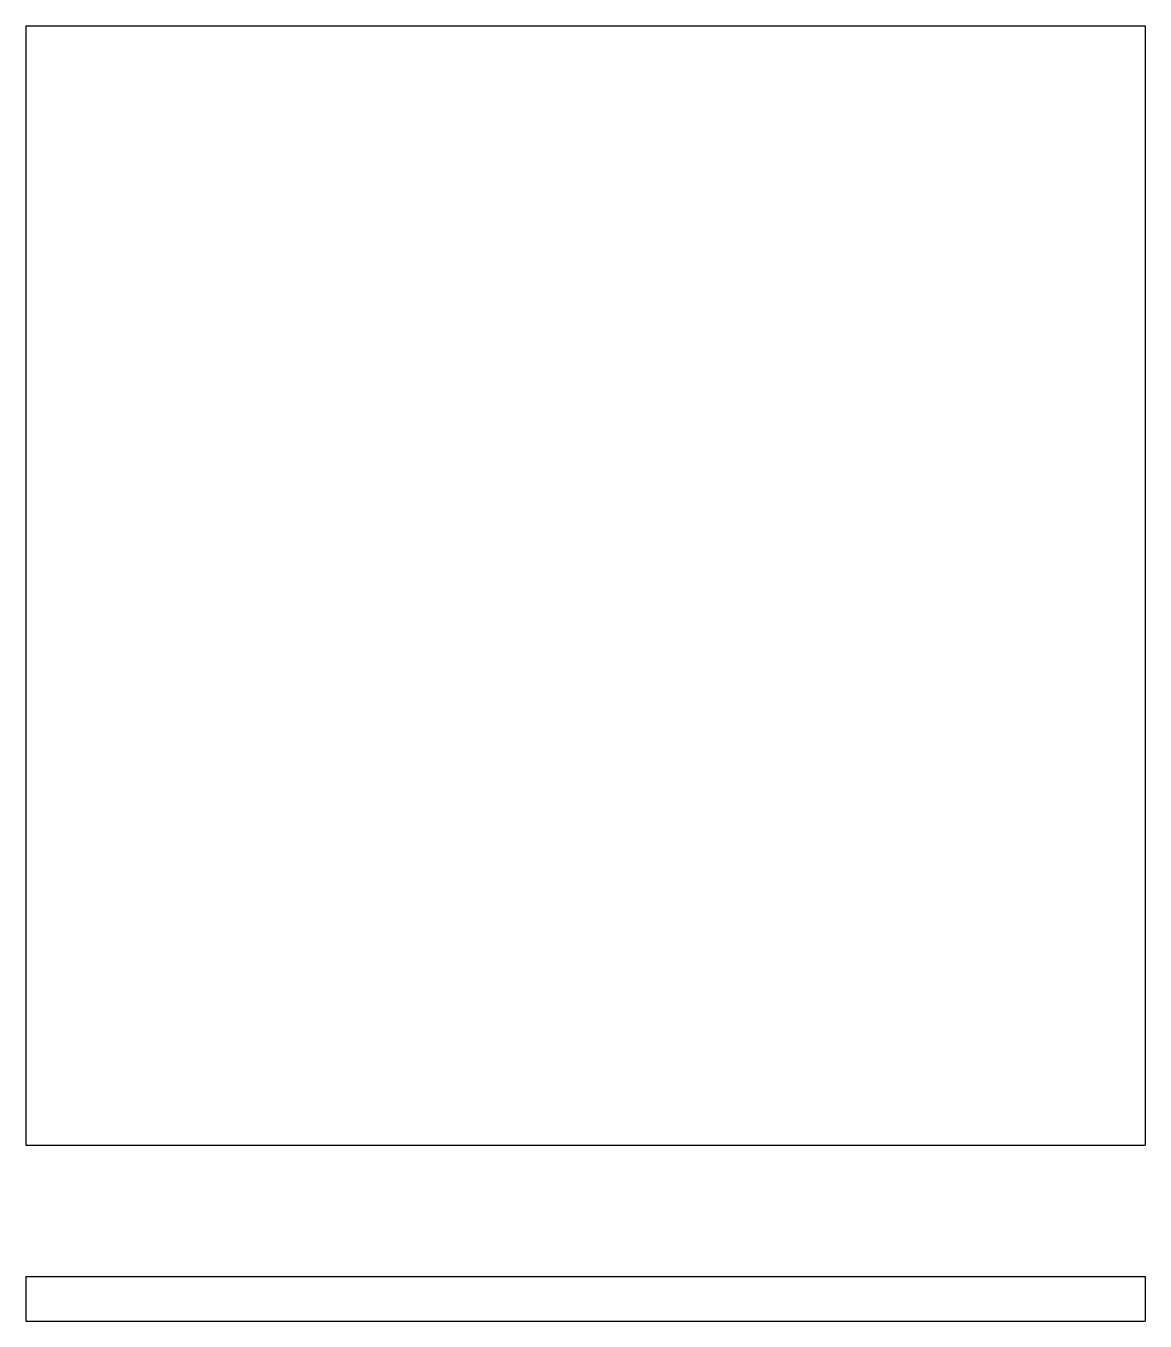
# Model space of a CAD drawing. Header units: millimetres. Extents: x -24 to 76, y -99 to 16.
import ezdxf

# ---------------------------------------------------------------- set-up
doc = ezdxf.new("R2010")
doc.units = ezdxf.units.MM

msp = doc.modelspace()

# ---------------------------------------------------------------- linework, layer by layer
at = {"color": 7, "linetype": 'Continuous'}
for p, q in [((-24.13, 16.37), (75.87, 16.37)), ((-24.13, 16.37), (-24.13, -83.63)), ((75.87, 16.37), (75.87, -83.63)), ((-24.13, -83.63), (75.87, -83.63)), ((-24.13, -95.36), (75.87, -95.36)), ((-24.13, -95.36), (-24.13, -99.36)), ((75.87, -95.36), (75.87, -99.36)), ((-24.13, -99.36), (75.87, -99.36))]:
    msp.add_line(p, q, dxfattribs=at)

doc.saveas('drawing.dxf')
